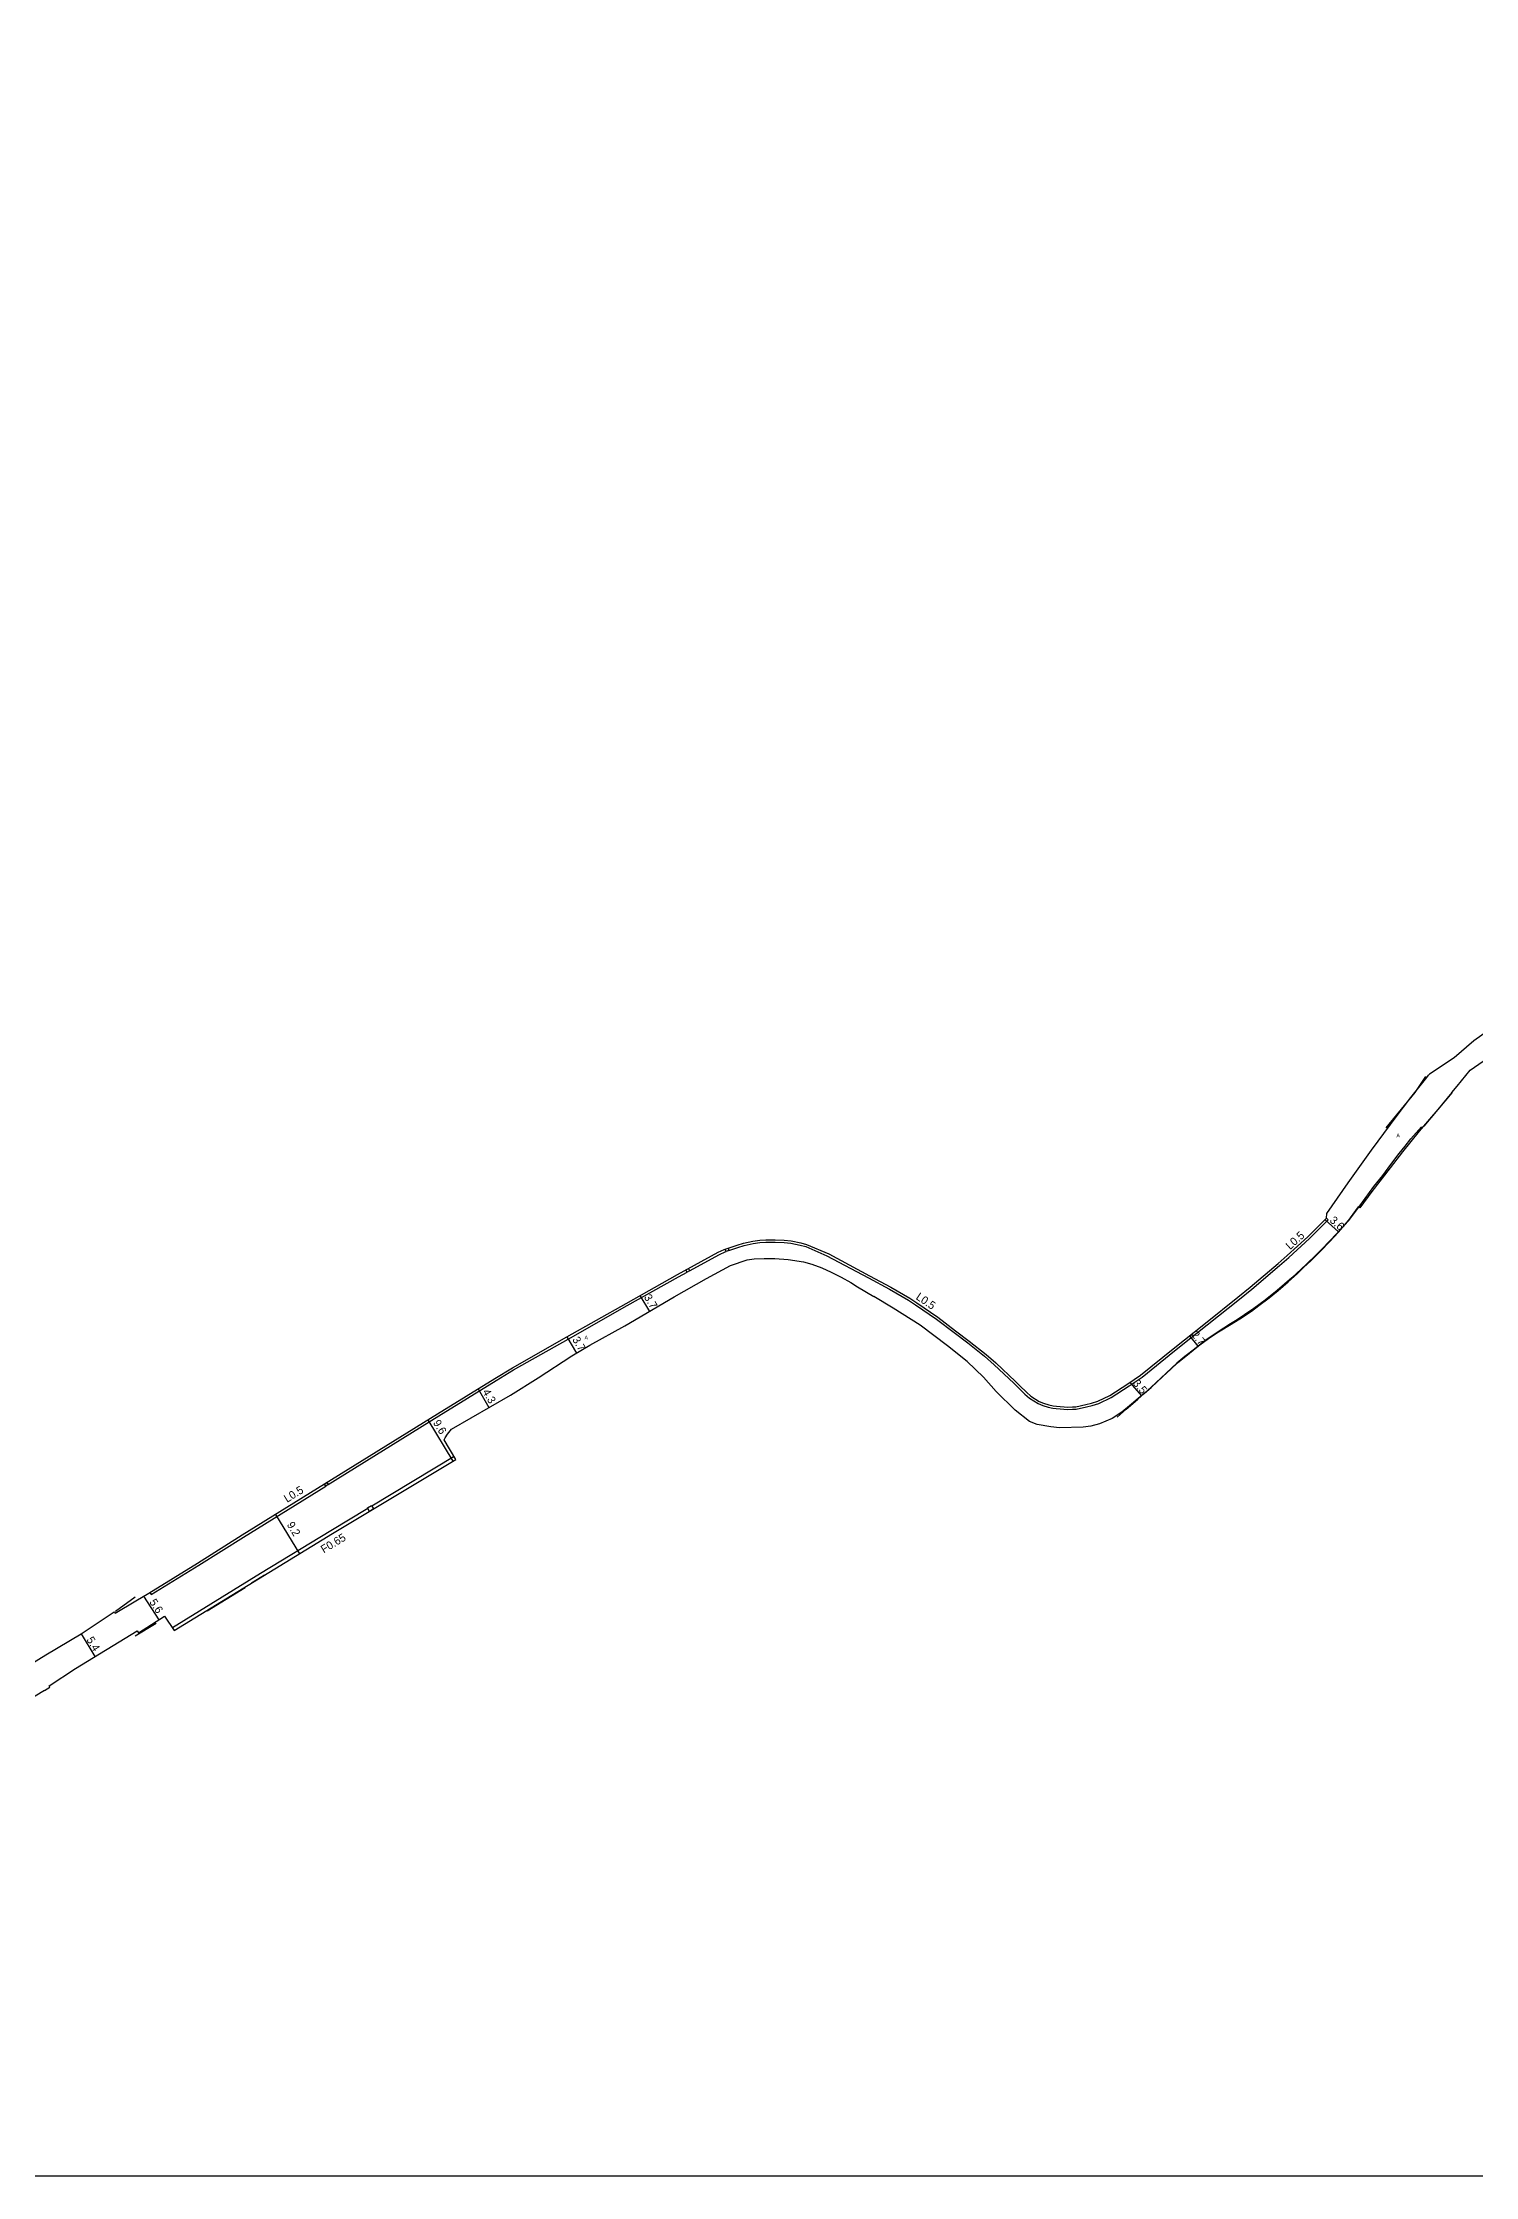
# Model space of a CAD drawing. Header units: metres. Extents: x -28000 to -24000, y -108000 to -105000.
# Drawn here: x -25546.4 to -25259.7, y -106800 to -106373.3 of the extents above; entities that cross this region are included whole.
import ezdxf

# ---------------------------------------------------------------- set-up
doc = ezdxf.new("R2010")
doc.units = ezdxf.units.M
doc.header["$LTSCALE"] = 2.5
for name, color, linetype in [('側溝・桝', 7, 'Continuous'), ('図郭', 7, 'Continuous'), ('幅員', 7, 'Continuous'), ('歩道・分離帯・安全施設', 7, 'Continuous'), ('舗装', 7, 'Continuous'), ('道路', 7, 'Continuous')]:
    doc.layers.add(name, color=color, linetype=linetype)
doc.styles.get("Standard").update_dxf_attribs({"font": ''})
doc.styles.add('YOKO_DECO', font='')
doc.styles.get('Standard').set_extended_font_data('@MS PGothic')
doc.styles.get('YOKO_DECO').set_extended_font_data('MS PGothic')

msp = doc.modelspace()

# ---------------------------------------------------------------- linework, layer by layer
at = {"layer": '側溝・桝'}
for points in [[(-25409.05, -106614.83), (-25408.85, -106614.76), (-25407.27, -106614.24), (-25405.99, -106613.85), (-25404.22, -106613.49), (-25402.85, -106613.29), (-25401.68, -106613.2), (-25399.79, -106613.18), (-25398.02, -106613.24), (-25396.69, -106613.39), (-25394.78, -106613.79), (-25393.67, -106614.08), (-25389.44, -106615.9), (-25381.13, -106620.33), (-25376.92, -106622.59), (-25373.13, -106624.79), (-25371.76, -106625.7), (-25367.54, -106628.59), (-25364.02, -106631.28), (-25361.29, -106633.35), (-25357.91, -106636.01), (-25356.01, -106637.69), (-25352.03, -106641.42), (-25351.2, -106642.27), (-25349.85, -106643.57), (-25348.91, -106644.4), (-25347.2, -106645.48), (-25346.28, -106645.85), (-25345.21, -106646.2), (-25344.27, -106646.4), (-25343.59, -106646.47), (-25341.26, -106646.64), (-25340.29, -106646.62), (-25339.58, -106646.57), (-25337.53, -106646.15), (-25336.39, -106645.86), (-25335.06, -106645.44), (-25332.59, -106644.28), (-25328.95, -106641.95), (-25326.4, -106640.16), (-25319.9, -106634.93), (-25313.38, -106629.73), (-25306.91, -106624.56), (-25304.46, -106622.57), (-25298.89, -106617.84), (-25297.04, -106616.23), (-25292.91, -106612.46), (-25289.16, -106608.75), (-25289.5, -106608.41)], [(-25416.93, -106618.91), (-25410.96, -106615.65), (-25409.8, -106615.1), (-25409.63, -106615.04)], [(-25489.24, -106661.68), (-25467.08, -106647.95), (-25455.63, -106640.87), (-25452.14, -106638.75), (-25441.22, -106632.57), (-25429.4, -106625.85), (-25419.13, -106620.11), (-25417.43, -106619.18)], [(-25464.04, -106656.06), (-25480.47, -106665.97)], [(-25524.92, -106683.25), (-25524.67, -106683.66), (-25515.11, -106677.77), (-25506.15, -106672.16), (-25489.72, -106661.98)], [(-25481.3, -106666.47), (-25488.68, -106670.91), (-25502.75, -106679.44), (-25520.38, -106690.32)]]:
    msp.add_lwpolyline(points, dxfattribs=at)
for points in [[(-25409.05, -106614.83), (-25409.63, -106615.04), (-25409.79, -106614.58), (-25409.21, -106614.37)], [(-25416.93, -106618.91), (-25417.43, -106619.18), (-25417.66, -106618.75), (-25417.17, -106618.49)], [(-25489.24, -106661.68), (-25489.72, -106661.98), (-25489.98, -106661.57), (-25489.49, -106661.27)], [(-25480.14, -106666.52), (-25480.97, -106667.02), (-25481.39, -106666.32), (-25480.56, -106665.82)]]:
    msp.add_lwpolyline(points, close=True, dxfattribs=at)
at = {"layer": '図郭'}
msp.add_lwpolyline([(-25600, -106200), (-24800, -106200), (-24800, -106800), (-25600, -106800)], close=True, dxfattribs=at)
at = {"layer": '幅員'}
for points in [[(-25289.79, -106608.7), (-25287.13, -106611.14)], [(-25426.85, -106623.87), (-25424.97, -106627.06)], [(-25441.45, -106632.15), (-25439.57, -106635.38)], [(-25316.92, -106631.94), (-25315.26, -106634.02)], [(-25459.23, -106642.53), (-25457.07, -106646.28)], [(-25328.83, -106641.28), (-25326.54, -106643.91)], [(-25469.27, -106648.74), (-25464.31, -106656.98)], [(-25499.76, -106667.64), (-25494.95, -106675.5)], [(-25526.15, -106683.97), (-25523.1, -106688.72)], [(-25538.65, -106691.49), (-25535.88, -106696.03)]]:
    msp.add_lwpolyline(points, dxfattribs=at)
at = {"layer": '歩道・分離帯・安全施設'}
for points in [[(-25269.67, -106580.04), (-25271.84, -106583.24), (-25277.66, -106590.31)], [(-25269.94, -106590.02), (-25264.35, -106583.33)], [(-25331.4, -106648.17), (-25329.58, -106646.59), (-25328.24, -106645.46), (-25327.24, -106644.57), (-25325.95, -106643.44), (-25324.61, -106642.26), (-25323.43, -106641.17), (-25322.24, -106640.07), (-25320.63, -106638.57), (-25319.28, -106637.33), (-25317.65, -106635.98), (-25316.15, -106634.77), (-25315.1, -106633.95), (-25313.87, -106632.99), (-25312.65, -106632.13), (-25311.1, -106631.13), (-25308.58, -106629.6), (-25306.33, -106628.21), (-25304.49, -106626.96), (-25303.01, -106625.88), (-25300.98, -106624.34), (-25299.18, -106622.85), (-25297.18, -106621.14), (-25295.4, -106619.52), (-25294.09, -106618.28), (-25292.65, -106616.91), (-25290.6, -106614.87), (-25288.92, -106613.15), (-25287.09, -106611.16), (-25285.89, -106609.81), (-25285.06, -106608.83), (-25283.64, -106606.99), (-25283.05, -106606.19), (-25281.75, -106604.43), (-25280.01, -106602.09), (-25278.25, -106599.84), (-25276.6, -106597.67), (-25274.94, -106595.47), (-25273.77, -106594), (-25272.6, -106592.56), (-25270.47, -106590.16)], [(-25504.57, -106681.3), (-25501.94, -106679.71)], [(-25527.87, -106684.15), (-25531.76, -106687.05)], [(-25513.44, -106686.92), (-25505.86, -106682.25)], [(-25527.82, -106691.9), (-25523.64, -106689.41)]]:
    msp.add_lwpolyline(points, dxfattribs=at)
at = {"layer": '道路', "flags": 128}
for points in [[(-25264.43, -106583.27), (-25263.34, -106581.98), (-25260.79, -106578.82), (-25255.55, -106575.18), (-25255.09, -106575.57), (-25249.77, -106571.08), (-25243.49, -106566.42), (-25239.88, -106562.55), (-25236.36, -106559.03), (-25234.39, -106556.83), (-25228.86, -106549.56), (-25225.99, -106545.89), (-25221.19, -106539.76), (-25217.65, -106535.54), (-25211.05, -106524.79), (-25206.61, -106518.99), (-25203.69, -106516.55)], [(-25248.62, -106563.82), (-25249.38, -106564.46), (-25252.42, -106567.46), (-25255.72, -106569.88), (-25260.03, -106572.93), (-25263.95, -106576.35), (-25268.9, -106579.61)]]:
    msp.add_lwpolyline(points, dxfattribs=at)
at = {"layer": '道路'}
for points in [[(-25549.08, -106697.75), (-25545.69, -106695.73), (-25538.65, -106691.49), (-25532.04, -106687.1), (-25531.86, -106687.39), (-25527.72, -106684.89), (-25525.14, -106683.38), (-25515.36, -106677.36), (-25506.41, -106671.75), (-25467.33, -106647.55), (-25455.88, -106640.46), (-25452.38, -106638.33), (-25441.45, -106632.15), (-25429.64, -106625.43), (-25419.36, -106619.68), (-25411.18, -106615.22), (-25409.99, -106614.65), (-25409, -106614.3), (-25407.42, -106613.78), (-25406.11, -106613.38), (-25404.3, -106613.02), (-25402.9, -106612.81), (-25401.7, -106612.72), (-25399.78, -106612.7), (-25397.98, -106612.76), (-25396.61, -106612.92), (-25394.67, -106613.32), (-25393.52, -106613.63), (-25389.08, -106615.55), (-25380.9, -106619.91), (-25376.69, -106622.17), (-25372.87, -106624.38), (-25371.49, -106625.3), (-25367.25, -106628.2), (-25363.73, -106630.9), (-25361, -106632.97), (-25357.6, -106635.64), (-25355.68, -106637.33), (-25351.69, -106641.08), (-25350.86, -106641.93), (-25349.52, -106643.22), (-25348.62, -106644.02), (-25346.98, -106645.05), (-25346.11, -106645.4), (-25345.08, -106645.73), (-25344.2, -106645.93), (-25343.55, -106645.99), (-25341.25, -106646.16), (-25340.31, -106646.14), (-25339.65, -106646.1), (-25337.64, -106645.68), (-25336.52, -106645.39), (-25335.23, -106644.99), (-25332.82, -106643.86), (-25329.22, -106641.55), (-25326.69, -106639.78), (-25320.2, -106634.55), (-25313.68, -106629.36), (-25307.22, -106624.19), (-25304.77, -106622.2), (-25299.2, -106617.48), (-25297.36, -106615.87), (-25293.24, -106612.11), (-25289.5, -106608.41), (-25289.43, -106607.43), (-25286.25, -106602.86), (-25285.14, -106601.3), (-25282.8, -106598.06), (-25280.47, -106594.79), (-25276.71, -106589.68), (-25274.08, -106586.2), (-25272.6, -106584.25), (-25269.45, -106580.23), (-25269.07, -106579.79), (-25268.9, -106579.61)], [(-25264.43, -106583.27), (-25267.26, -106586.69), (-25270.93, -106591), (-25274.28, -106595.14), (-25276.73, -106598.34), (-25280.45, -106603.09), (-25282.86, -106606.34), (-25283.14, -106606.12)], [(-25283.14, -106606.12), (-25284.77, -106608.35), (-25285.17, -106608.83), (-25285.63, -106609.42), (-25286.17, -106610.05), (-25286.89, -106610.87), (-25287.61, -106611.66), (-25288.72, -106612.81), (-25290.64, -106614.76), (-25291.7, -106615.84), (-25293.43, -106617.51), (-25294.57, -106618.57), (-25296.46, -106620.3), (-25299.39, -106622.87), (-25301.8, -106624.78), (-25304.04, -106626.44), (-25305.89, -106627.74), (-25307.4, -106628.69), (-25308.68, -106629.49), (-25311.37, -106631.23), (-25313.76, -106632.83), (-25315.93, -106634.56), (-25317.82, -106636.07), (-25319.44, -106637.41), (-25321.55, -106639.37), (-25322.64, -106640.41), (-25324.55, -106642.16), (-25325.94, -106643.39), (-25327.17, -106644.46), (-25328.52, -106645.61), (-25330.48, -106647.17), (-25332.41, -106648.43), (-25334.91, -106649.49), (-25336.62, -106649.96), (-25338.19, -106650.17), (-25342.9, -106650.33), (-25344.67, -106650.15), (-25347.36, -106649.68), (-25348.93, -106649.05), (-25351.79, -106646.8), (-25355.61, -106643.05), (-25358.09, -106640.16), (-25361.37, -106637.03), (-25365.31, -106633.93), (-25370.81, -106629.78), (-25376.22, -106626.41), (-25380.09, -106624.08)], [(-25545.98, -106702.83), (-25544.89, -106702.16), (-25545.04, -106701.93), (-25539.8, -106698.42), (-25527.46, -106690.9), (-25527.17, -106691.33), (-25521.97, -106687.99), (-25520.03, -106690.84), (-25488.34, -106671.46), (-25463.71, -106656.62), (-25466.02, -106652.74), (-25465.82, -106652.35), (-25465.34, -106651.57), (-25464.58, -106650.61), (-25452.78, -106643.8), (-25447.23, -106640.33), (-25440.45, -106635.89), (-25436.89, -106633.82), (-25429.86, -106629.94), (-25419.99, -106624.11), (-25413.54, -106620.44), (-25408.77, -106617.88), (-25405.43, -106616.74), (-25403.98, -106616.52), (-25402, -106616.46), (-25399.88, -106616.47), (-25397.2, -106616.69), (-25394.13, -106617.11), (-25392.45, -106617.58), (-25390.44, -106618.3), (-25388.59, -106619.2), (-25386.62, -106620.22), (-25384.68, -106621.25), (-25383.34, -106622.14), (-25380.09, -106624.08)], [(-25545.98, -106702.83), (-25554.34, -106707.9), (-25557.5, -106710.59), (-25559.64, -106712.83)]]:
    msp.add_lwpolyline(points, dxfattribs=at)

# ---------------------------------------------------------------- texts
at = {"layer": '側溝・桝'}
for s, rotation, p in [('L0.5', 42, (-25296.79, -106614.79)), ('L0.5', 326, (-25371.79, -106624.49)), ('L0.5', 32, (-25497.45, -106665.33)), ('F0.65', 31, (-25490.11, -106675.45))]:
    msp.add_text(s, height=1.6, rotation=rotation, dxfattribs=at).set_placement(p)
at = {"layer": '幅員'}
for s, rotation, p in [('3.6', 318, (-25288.99, -106609.02)), ('3.7', 301, (-25426.12, -106624.19)), ('2.7', 309, (-25316.64, -106631.74)), ('3.7', 300, (-25440.45, -106632.65)), ('4.3', 300, (-25458.41, -106643.12)), ('3.5', 311, (-25328.35, -106641.5)), ('9.6', 301, (-25468.31, -106649.29)), ('9.2', 301, (-25497.56, -106669.69)), ('5.6', 303, (-25525.08, -106685.17)), ('5.4', 301, (-25537.65, -106692.68))]:
    msp.add_text(s, height=1.6, rotation=rotation, dxfattribs=at).set_placement(p)
at = {"layer": '舗装', "style": 'YOKO_DECO'}
for p in [(-25275.51, -106592.22, 188.73), (-25437.95, -106632.64, 194.52)]:
    msp.add_text('A', height=0.75, dxfattribs=at).set_placement(p)

doc.saveas('drawing.dxf')
